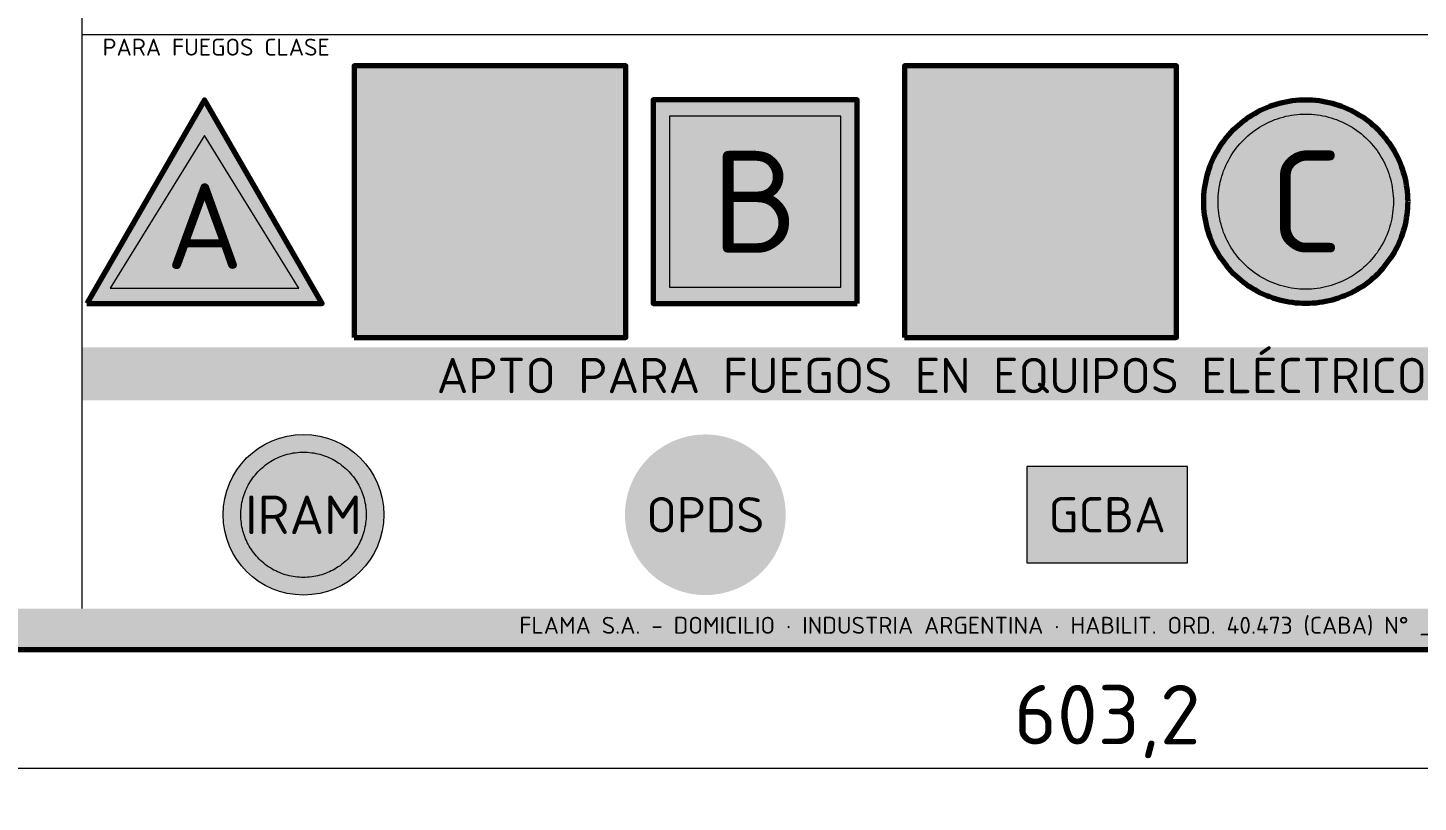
# Model space of a CAD drawing. Header units: millimetres. Extents: x 0 to 2382, y 0 to 420.
# Drawn here: x 1898.5 to 1980.3, y 248.1 to 293.7 of the extents above; entities that cross this region are included whole.
import ezdxf
from ezdxf.enums import TextEntityAlignment as Align

# ---------------------------------------------------------------- set-up
doc = ezdxf.new("R2010")
doc.units = ezdxf.units.MM
for name, color, linetype, lineweight in [('01-VISIBLE', 7, 'CONTINUOUS', 70), ('04-COTA', 3, 'CONTINUOUS', 18), ('08-FINA', 5, 'CONTINUOUS', 18), ('13-GRAFICA', 30, 'CONTINUOUS', 18)]:
    doc.layers.add(name, color=color, linetype=linetype, lineweight=lineweight)
doc.styles.add('ISO3098', font='isocpeur.ttf')
doc.dimstyles.new('FLAMA-IRAM', dxfattribs={"dimtxt": 3.5, "dimasz": 3.5, "dimexe": 2, "dimexo": 1.5, "dimgap": 1, "dimtad": 1, "dimdec": 1, "dimtxsty": 'ISO3098', "dimblk": 'IRAM_FLECHA', "dimblk1": 'IRAM_FLECHA', "dimblk2": 'IRAM_FLECHA', "dimcen": 2.5, "dimclrd": 256, "dimclre": 256, "dimclrt": 256, "dimazin": 3, "dimtfac": 1, "dimtmove": 0, "dimatfit": 3, "dimlwd": 18, "dimlwe": 18})

# ---------------------------------------------------------------- blocks, each defined once
blk = doc.blocks.new('IRAM_FLECHA')
blk.add_solid([(0, 0), (-1, 0.125), (-1, -0.125)])

msp = doc.modelspace()

# ---------------------------------------------------------------- hatches: boundary and pattern name
at = {"layer": '13-GRAFICA', "true_color": 0x005eaa}
h = msp.add_hatch(color=7, dxfattribs=at)
h.dxf.hatch_style = 1
h.paths.add_polyline_path([(1933.681, 275.509), (1933.681, 291.509), (1917.681, 291.509), (1917.681, 275.509)])
h = msp.add_hatch(color=7, dxfattribs=at)
h.dxf.hatch_style = 1
h.paths.add_polyline_path([(1966.081, 275.509), (1966.081, 291.509), (1950.081, 291.509), (1950.081, 275.509)])
at = {"layer": '13-GRAFICA', "true_color": 0xffffff}
h = msp.add_hatch(color=7, dxfattribs=at)
h.dxf.hatch_style = 1
h.paths.add_polyline_path([(1919.758, 283.98), (1919.741, 283.985), (1919.725, 283.991), (1919.709, 283.999), (1919.694, 284.008), (1919.68, 284.019), (1919.668, 284.031), (1919.656, 284.044), (1919.646, 284.059), (1919.638, 284.074), (1919.631, 284.09), (1919.17, 285.358), (1919.165, 285.374), (1919.162, 285.392), (1919.16, 285.409), (1919.16, 285.427), (1919.162, 285.444), (1919.166, 285.461), (1919.171, 285.478), (1919.178, 285.494), (1919.754, 286.646), (1919.762, 286.661), (1919.772, 286.674), (1919.783, 286.687), (1919.795, 286.699), (1919.808, 286.709), (1919.823, 286.719), (1919.838, 286.726), (1919.853, 286.732), (1919.87, 286.737), (1919.886, 286.74), (1919.903, 286.741), (1919.92, 286.741), (1919.937, 286.739), (1919.953, 286.736), (1919.969, 286.73), (1919.985, 286.724), (1920, 286.716), (1920.013, 286.706), (1920.026, 286.695), (1920.038, 286.683), (1920.049, 286.67), (1920.058, 286.656), (1920.247, 286.331), (1920.605, 287.763), (1920.61, 287.779), (1920.616, 287.795), (1920.625, 287.81), (1920.634, 287.824), (1920.645, 287.837), (1920.657, 287.849), (1920.67, 287.86), (1920.684, 287.869), (1920.699, 287.877), (1920.715, 287.884), (1920.732, 287.889), (1920.748, 287.892), (1920.765, 287.893), (1920.782, 287.893), (1920.799, 287.891), (1920.816, 287.888), (1920.832, 287.883), (1920.848, 287.876), (1920.863, 287.868), (1920.877, 287.858), (1920.89, 287.847), (1920.902, 287.835), (1920.913, 287.822), (1921.398, 287.15), (1921.695, 289.928), (1921.698, 289.945), (1921.702, 289.962), (1921.708, 289.978), (1921.716, 289.993), (1921.725, 290.008), (1921.735, 290.022), (1921.747, 290.034), (1921.76, 290.045), (1921.774, 290.055), (1921.789, 290.064), (1921.805, 290.071), (1921.822, 290.076), (1921.838, 290.08), (1921.856, 290.082), (1921.873, 290.082), (1921.89, 290.081), (1921.907, 290.078), (1921.923, 290.073), (1921.939, 290.066), (1921.955, 290.058), (1921.969, 290.049), (1921.983, 290.038), (1921.995, 290.026), (1922.006, 290.013), (1922.015, 289.998), (1922.023, 289.983), (1922.03, 289.967), (1922.035, 289.95), (1922.569, 287.767), (1922.871, 288.27), (1922.88, 288.284), (1922.891, 288.298), (1922.903, 288.31), (1922.916, 288.32), (1922.93, 288.33), (1922.945, 288.338), (1922.961, 288.344), (1922.977, 288.349), (1922.994, 288.352), (1923.011, 288.354), (1923.028, 288.354), (1923.044, 288.352), (1923.061, 288.349), (1923.077, 288.344), (1923.093, 288.338), (1923.108, 288.33), (1923.122, 288.32), (1923.135, 288.309), (1923.147, 288.297), (1923.158, 288.284), (1923.167, 288.27), (1923.175, 288.255), (1923.182, 288.24), (1923.187, 288.223), (1923.763, 285.919), (1923.766, 285.904), (1923.767, 285.889), (1923.768, 285.874), (1923.767, 285.859), (1923.764, 285.844), (1923.419, 284.116), (1923.415, 284.099), (1923.409, 284.083), (1923.402, 284.068), (1923.393, 284.053), (1923.383, 284.04), (1923.372, 284.027), (1923.359, 284.016), (1923.345, 284.006), (1923.331, 283.997), (1923.316, 283.99), (1923.3, 283.984), (1923.283, 283.98), (1923.266, 283.977), (1923.249, 283.977), (1919.793, 283.977), (1919.776, 283.978)])
at = {"layer": '13-GRAFICA', "true_color": 0x009146}
h = msp.add_hatch(color=7, dxfattribs=at)
h.dxf.hatch_style = 1
h.paths.add_polyline_path([(1901.953, 277.509), (1915.81, 277.509), (1908.881, 289.509)])
at = {"layer": '13-GRAFICA', "true_color": 0xffffff}
h = msp.add_hatch(color=7, dxfattribs=at)
h.dxf.hatch_style = 1
h.paths.add_polyline_path([(1928.842, 284.184), (1929.321, 288.659), (1929.326, 288.687), (1929.333, 288.713), (1929.342, 288.739), (1929.355, 288.764), (1929.369, 288.788), (1929.386, 288.81), (1929.405, 288.83), (1929.426, 288.848), (1929.449, 288.864), (1929.473, 288.878), (1929.499, 288.889), (1929.525, 288.898), (1929.552, 288.904), (1929.561, 288.905), (1929.561, 279.071), (1928.522, 279.071), (1928.522, 284.627)])
h = msp.add_hatch(color=7, dxfattribs=at)
h.dxf.hatch_style = 1
h.paths.add_polyline_path([(1929.58, 288.907), (1929.607, 288.908), (1929.635, 288.905), (1929.662, 288.9), (1929.689, 288.893), (1929.715, 288.882), (1929.74, 288.869), (1929.763, 288.854), (1929.784, 288.837), (1929.804, 288.817), (1929.822, 288.795), (1929.837, 288.772), (1929.85, 288.748), (1929.861, 288.722), (1929.869, 288.696), (1930.729, 285.177), (1931.215, 285.989), (1931.231, 286.011), (1931.248, 286.032), (1931.267, 286.052), (1931.288, 286.069), (1931.311, 286.084), (1931.335, 286.097), (1931.361, 286.108), (1931.387, 286.116), (1931.413, 286.121), (1931.441, 286.124), (1931.468, 286.123), (1931.495, 286.121), (1931.522, 286.115), (1931.548, 286.108), (1931.573, 286.097), (1931.597, 286.084), (1931.62, 286.069), (1931.641, 286.052), (1931.661, 286.032), (1931.678, 286.011), (1931.693, 285.988), (1931.706, 285.964), (1931.716, 285.939), (1931.724, 285.913), (1932.652, 282.201), (1932.657, 282.177), (1932.66, 282.152), (1932.661, 282.128), (1932.659, 282.103), (1932.655, 282.079), (1932.148, 279.542), (1932.435, 278.659), (1931.113, 278.229), (1932.435, 277.8), (1932.039, 276.582), (1929.561, 277.388), (1929.561, 279.071), (1929.561, 288.905)])
at = {"layer": '13-GRAFICA', "true_color": 0xc81e2d}
h = msp.add_hatch(color=7, dxfattribs=at)
h.dxf.hatch_style = 1
h.paths.add_polyline_path([(1947.281, 277.509), (1947.281, 289.509), (1935.281, 289.509), (1935.281, 277.509)])
at = {"layer": '13-GRAFICA', "true_color": 0xffffff}
h = msp.add_hatch(color=7, dxfattribs=at)
h.dxf.hatch_style = 1
h.paths.add_polyline_path([(1964.805, 277.283), (1964.42, 277.145), (1963.903, 277.024), (1963.273, 276.924), (1962.553, 276.85), (1961.773, 276.805), (1960.961, 276.789), (1960.15, 276.805), (1959.369, 276.85), (1958.65, 276.924), (1958.02, 277.024), (1957.503, 277.145), (1957.118, 277.283), (1956.881, 277.433), (1956.801, 277.589), (1956.881, 277.746), (1957.118, 277.896), (1957.473, 278.023), (1956.801, 279.87), (1956.801, 277.749), (1951.361, 277.749), (1951.361, 282.229), (1954.241, 284.789), (1956.801, 284.789), (1956.801, 280.807), (1957.721, 282.646), (1957.736, 282.673), (1957.754, 282.699), (1957.774, 282.722), (1957.797, 282.744), (1957.821, 282.763), (1957.847, 282.779), (1957.875, 282.794), (1957.903, 282.805), (1957.933, 282.813), (1957.964, 282.819), (1957.994, 282.821), (1958.025, 282.821), (1958.056, 282.817), (1958.086, 282.811), (1958.116, 282.801), (1958.144, 282.789), (1958.171, 282.774), (1958.197, 282.756), (1958.22, 282.737), (1958.242, 282.714), (1958.261, 282.69), (1958.278, 282.664), (1958.625, 282.069), (1959.281, 284.693), (1959.29, 284.723), (1959.302, 284.752), (1959.317, 284.78), (1959.335, 284.806), (1959.354, 284.83), (1959.377, 284.852), (1959.401, 284.872), (1959.427, 284.889), (1959.455, 284.904), (1959.483, 284.915), (1959.513, 284.924), (1959.544, 284.93), (1959.575, 284.933), (1959.607, 284.933), (1959.638, 284.93), (1959.668, 284.923), (1959.698, 284.914), (1959.727, 284.902), (1959.754, 284.887), (1959.78, 284.869), (1959.804, 284.849), (1959.826, 284.827), (1959.845, 284.802), (1960.734, 283.571), (1961.28, 288.663), (1961.285, 288.694), (1961.293, 288.725), (1961.304, 288.755), (1961.318, 288.783), (1961.335, 288.81), (1961.354, 288.835), (1961.376, 288.858), (1961.399, 288.879), (1961.425, 288.897), (1961.453, 288.912), (1961.482, 288.925), (1961.512, 288.935), (1961.543, 288.942), (1961.574, 288.946), (1961.606, 288.946), (1961.637, 288.943), (1961.668, 288.938), (1961.699, 288.929), (1961.728, 288.917), (1961.756, 288.902), (1961.782, 288.885), (1961.807, 288.865), (1961.829, 288.843), (1961.849, 288.818), (1961.867, 288.792), (1961.882, 288.764), (1961.894, 288.735), (1961.903, 288.705), (1962.881, 284.701), (1963.435, 285.624), (1963.453, 285.65), (1963.472, 285.674), (1963.494, 285.696), (1963.518, 285.716), (1963.544, 285.733), (1963.572, 285.748), (1963.6, 285.76), (1963.63, 285.769), (1963.661, 285.775), (1963.692, 285.778), (1963.723, 285.778), (1963.754, 285.775), (1963.784, 285.769), (1963.814, 285.76), (1963.843, 285.748), (1963.87, 285.733), (1963.896, 285.716), (1963.92, 285.696), (1963.942, 285.674), (1963.962, 285.65), (1963.979, 285.624), (1963.993, 285.597), (1964.005, 285.568), (1964.014, 285.538), (1965.07, 281.314), (1965.076, 281.287), (1965.079, 281.259), (1965.08, 281.231), (1965.078, 281.203), (1965.074, 281.175), (1964.444, 278.025), (1964.805, 277.896), (1965.041, 277.746), (1965.121, 277.589), (1965.041, 277.433)])
at = {"layer": '13-GRAFICA', "true_color": 0x005eaa}
h = msp.add_hatch(color=7, dxfattribs=at)
h.dxf.hatch_style = 1
h.paths.add_polyline_path([(1979.681, 283.509), (1979.678, 283.313), (1979.669, 283.117), (1979.653, 282.921), (1979.63, 282.726), (1979.601, 282.532), (1979.566, 282.339), (1979.525, 282.147), (1979.477, 281.957), (1979.423, 281.768), (1979.363, 281.581), (1979.297, 281.396), (1979.225, 281.213), (1979.147, 281.033), (1979.063, 280.856), (1978.973, 280.681), (1978.878, 280.509), (1978.777, 280.341), (1978.67, 280.176), (1978.559, 280.015), (1978.442, 279.857), (1978.319, 279.703), (1978.192, 279.553), (1978.061, 279.408), (1977.924, 279.267), (1977.783, 279.13), (1977.637, 278.998), (1977.488, 278.871), (1977.334, 278.749), (1977.176, 278.632), (1977.015, 278.521), (1976.85, 278.414), (1976.681, 278.313), (1976.51, 278.218), (1976.335, 278.128), (1976.158, 278.044), (1975.978, 277.966), (1975.795, 277.894), (1975.61, 277.828), (1975.423, 277.768), (1975.234, 277.714), (1975.044, 277.666), (1974.852, 277.625), (1974.659, 277.59), (1974.465, 277.561), (1974.27, 277.538), (1974.074, 277.522), (1973.878, 277.513), (1973.681, 277.509), (1973.485, 277.513), (1973.289, 277.522), (1973.093, 277.538), (1972.898, 277.561), (1972.704, 277.59), (1972.511, 277.625), (1972.319, 277.666), (1972.129, 277.714), (1971.94, 277.768), (1971.753, 277.828), (1971.568, 277.894), (1971.385, 277.966), (1971.205, 278.044), (1971.028, 278.128), (1970.853, 278.218), (1970.681, 278.313), (1970.513, 278.414), (1970.348, 278.521), (1970.187, 278.632), (1970.029, 278.749), (1969.875, 278.871), (1969.725, 278.998), (1969.58, 279.13), (1969.439, 279.267), (1969.302, 279.408), (1969.17, 279.553), (1969.043, 279.703), (1968.921, 279.857), (1968.804, 280.015), (1968.693, 280.176), (1968.586, 280.341), (1968.485, 280.509), (1968.39, 280.681), (1968.3, 280.856), (1968.216, 281.033), (1968.138, 281.213), (1968.066, 281.396), (1968, 281.581), (1967.94, 281.768), (1967.886, 281.957), (1967.838, 282.147), (1967.797, 282.339), (1967.762, 282.532), (1967.733, 282.726), (1967.71, 282.921), (1967.694, 283.117), (1967.685, 283.313), (1967.681, 283.509), (1967.685, 283.706), (1967.694, 283.902), (1967.71, 284.098), (1967.733, 284.293), (1967.762, 284.487), (1967.797, 284.68), (1967.838, 284.872), (1967.886, 285.062), (1967.94, 285.251), (1968, 285.438), (1968.066, 285.623), (1968.138, 285.806), (1968.216, 285.986), (1968.3, 286.163), (1968.39, 286.338), (1968.485, 286.509), (1968.586, 286.678), (1968.693, 286.843), (1968.804, 287.004), (1968.921, 287.162), (1969.043, 287.316), (1969.17, 287.466), (1969.302, 287.611), (1969.439, 287.752), (1969.58, 287.889), (1969.725, 288.02), (1969.875, 288.148), (1970.029, 288.27), (1970.187, 288.387), (1970.348, 288.498), (1970.513, 288.605), (1970.681, 288.706), (1970.853, 288.801), (1971.028, 288.891), (1971.205, 288.975), (1971.385, 289.053), (1971.568, 289.125), (1971.753, 289.191), (1971.94, 289.251), (1972.129, 289.305), (1972.319, 289.353), (1972.511, 289.394), (1972.704, 289.429), (1972.898, 289.458), (1973.093, 289.481), (1973.289, 289.497), (1973.485, 289.506), (1973.681, 289.509), (1973.878, 289.506), (1974.074, 289.497), (1974.27, 289.481), (1974.465, 289.458), (1974.659, 289.429), (1974.852, 289.394), (1975.044, 289.353), (1975.234, 289.305), (1975.423, 289.251), (1975.61, 289.191), (1975.795, 289.125), (1975.978, 289.053), (1976.158, 288.975), (1976.335, 288.891), (1976.51, 288.801), (1976.681, 288.706), (1976.85, 288.605), (1977.015, 288.498), (1977.176, 288.387), (1977.334, 288.27), (1977.488, 288.148), (1977.637, 288.02), (1977.783, 287.889), (1977.924, 287.752), (1978.061, 287.611), (1978.192, 287.466), (1978.319, 287.316), (1978.442, 287.162), (1978.559, 287.004), (1978.67, 286.843), (1978.777, 286.678), (1978.878, 286.509), (1978.973, 286.338), (1979.063, 286.163), (1979.147, 285.986), (1979.225, 285.806), (1979.297, 285.623), (1979.363, 285.438), (1979.423, 285.251), (1979.477, 285.062), (1979.525, 284.872), (1979.566, 284.68), (1979.601, 284.487), (1979.63, 284.293), (1979.653, 284.098), (1979.669, 283.902), (1979.678, 283.706)])
at = {"layer": '13-GRAFICA', "true_color": 0xffffff}
h = msp.add_hatch(color=7, dxfattribs=at)
h.dxf.hatch_style = 1
h.paths.add_polyline_path([(1950.009, 285.239), (1951.057, 285.974), (1952.709, 283.614), (1951.661, 282.88)])
h = msp.add_hatch(color=7, dxfattribs=at)
h.dxf.hatch_style = 1
h.paths.add_polyline_path([(1926.044, 276.582), (1925.648, 277.8), (1926.97, 278.229), (1925.648, 278.659), (1925.914, 279.478), (1925.253, 281.296), (1925.245, 281.323), (1925.24, 281.351), (1925.237, 281.379), (1925.237, 281.407), (1925.24, 281.435), (1925.246, 281.463), (1925.255, 281.49), (1925.266, 281.516), (1926.194, 283.372), (1926.207, 283.395), (1926.223, 283.418), (1926.241, 283.438), (1926.26, 283.457), (1926.282, 283.474), (1926.304, 283.489), (1926.329, 283.501), (1926.354, 283.511), (1926.38, 283.518), (1926.407, 283.523), (1926.434, 283.525), (1926.461, 283.525), (1926.488, 283.522), (1926.515, 283.516), (1926.541, 283.508), (1926.566, 283.497), (1926.59, 283.484), (1926.612, 283.468), (1926.633, 283.451), (1926.652, 283.431), (1926.669, 283.41), (1926.683, 283.387), (1926.988, 282.865), (1927.565, 285.171), (1927.573, 285.197), (1927.583, 285.222), (1927.596, 285.246), (1927.612, 285.269), (1927.629, 285.29), (1927.649, 285.31), (1927.67, 285.327), (1927.693, 285.342), (1927.717, 285.355), (1927.743, 285.366), (1927.769, 285.373), (1927.796, 285.379), (1927.823, 285.381), (1927.851, 285.381), (1927.878, 285.378), (1927.905, 285.372), (1927.931, 285.364), (1927.957, 285.354), (1927.981, 285.34), (1928.003, 285.325), (1928.024, 285.307), (1928.044, 285.287), (1928.061, 285.266), (1928.522, 284.627), (1928.522, 279.071), (1928.522, 277.388)])
h = msp.add_hatch(color=7, dxfattribs=at)
h.dxf.hatch_style = 1
h.paths.add_polyline_path([(1924.561, 283.829), (1923.761, 277.749), (1919.281, 277.749), (1918.481, 283.829)])
h = msp.add_hatch(color=7, dxfattribs=at)
h.dxf.hatch_style = 1
h.paths.add_polyline_path([(1928.522, 277.388), (1928.522, 279.071), (1929.041, 278.902), (1929.561, 279.071), (1929.561, 277.388), (1929.041, 277.557)])
at = {"layer": '13-GRAFICA', "true_color": 0x005eaa}
h = msp.add_hatch(color=7, dxfattribs=at)
h.dxf.hatch_style = 1
h.paths.add_polyline_path([(2022.319, 271.813), (2022.319, 274.933), (1901.681, 274.933), (1901.681, 271.813)])
h = msp.add_hatch(color=7, dxfattribs=at)
h.dxf.hatch_style = 1
h.paths.add_polyline_path([(1919.435, 265.068), (1919.432, 264.913), (1919.424, 264.759), (1919.412, 264.604), (1919.394, 264.451), (1919.371, 264.298), (1919.344, 264.145), (1919.311, 263.994), (1919.273, 263.844), (1919.231, 263.695), (1919.184, 263.548), (1919.131, 263.402), (1919.075, 263.258), (1919.013, 263.116), (1918.947, 262.976), (1918.876, 262.838), (1918.801, 262.703), (1918.721, 262.57), (1918.638, 262.44), (1918.549, 262.313), (1918.457, 262.189), (1918.361, 262.068), (1918.261, 261.95), (1918.157, 261.835), (1918.049, 261.724), (1917.938, 261.616), (1917.824, 261.512), (1917.705, 261.412), (1917.584, 261.316), (1917.46, 261.224), (1917.333, 261.136), (1917.203, 261.052), (1917.07, 260.972), (1916.935, 260.897), (1916.797, 260.826), (1916.657, 260.76), (1916.515, 260.698), (1916.371, 260.642), (1916.225, 260.589), (1916.078, 260.542), (1915.929, 260.5), (1915.779, 260.462), (1915.628, 260.429), (1915.476, 260.402), (1915.322, 260.379), (1915.169, 260.361), (1915.014, 260.349), (1914.86, 260.341), (1914.705, 260.338), (1914.55, 260.341), (1914.396, 260.349), (1914.242, 260.361), (1914.088, 260.379), (1913.935, 260.402), (1913.782, 260.429), (1913.631, 260.462), (1913.481, 260.5), (1913.332, 260.542), (1913.185, 260.589), (1913.039, 260.642), (1912.895, 260.698), (1912.753, 260.76), (1912.613, 260.826), (1912.476, 260.897), (1912.34, 260.972), (1912.208, 261.052), (1912.078, 261.136), (1911.95, 261.224), (1911.826, 261.316), (1911.705, 261.412), (1911.587, 261.512), (1911.472, 261.616), (1911.361, 261.724), (1911.253, 261.835), (1911.149, 261.95), (1911.049, 262.068), (1910.953, 262.189), (1910.861, 262.313), (1910.773, 262.44), (1910.689, 262.57), (1910.609, 262.703), (1910.534, 262.838), (1910.463, 262.976), (1910.397, 263.116), (1910.336, 263.258), (1910.279, 263.402), (1910.227, 263.548), (1910.179, 263.695), (1910.137, 263.844), (1910.099, 263.994), (1910.067, 264.145), (1910.039, 264.298), (1910.016, 264.451), (1909.998, 264.604), (1909.986, 264.759), (1909.978, 264.913), (1909.976, 265.068), (1909.978, 265.223), (1909.986, 265.377), (1909.998, 265.532), (1910.016, 265.685), (1910.039, 265.838), (1910.067, 265.991), (1910.099, 266.142), (1910.137, 266.292), (1910.179, 266.441), (1910.227, 266.588), (1910.279, 266.734), (1910.336, 266.878), (1910.397, 267.02), (1910.463, 267.16), (1910.534, 267.297), (1910.609, 267.433), (1910.689, 267.565), (1910.773, 267.696), (1910.861, 267.823), (1910.953, 267.947), (1911.049, 268.068), (1911.149, 268.186), (1911.253, 268.301), (1911.361, 268.412), (1911.472, 268.52), (1911.587, 268.624), (1911.705, 268.724), (1911.826, 268.82), (1911.95, 268.912), (1912.078, 269), (1912.208, 269.084), (1912.34, 269.164), (1912.476, 269.239), (1912.613, 269.31), (1912.753, 269.376), (1912.895, 269.437), (1913.039, 269.494), (1913.185, 269.546), (1913.332, 269.594), (1913.481, 269.636), (1913.631, 269.674), (1913.782, 269.707), (1913.935, 269.734), (1914.088, 269.757), (1914.242, 269.775), (1914.396, 269.787), (1914.55, 269.795), (1914.705, 269.797), (1914.86, 269.795), (1915.014, 269.787), (1915.169, 269.775), (1915.322, 269.757), (1915.476, 269.734), (1915.628, 269.707), (1915.779, 269.674), (1915.929, 269.636), (1916.078, 269.594), (1916.225, 269.546), (1916.371, 269.494), (1916.515, 269.437), (1916.657, 269.376), (1916.797, 269.31), (1916.935, 269.239), (1917.07, 269.164), (1917.203, 269.084), (1917.333, 269), (1917.46, 268.912), (1917.584, 268.82), (1917.705, 268.724), (1917.824, 268.624), (1917.938, 268.52), (1918.049, 268.412), (1918.157, 268.301), (1918.261, 268.186), (1918.361, 268.068), (1918.457, 267.947), (1918.549, 267.823), (1918.638, 267.696), (1918.721, 267.565), (1918.801, 267.433), (1918.876, 267.297), (1918.947, 267.16), (1919.013, 267.02), (1919.075, 266.878), (1919.131, 266.734), (1919.184, 266.588), (1919.231, 266.441), (1919.273, 266.292), (1919.311, 266.142), (1919.344, 265.991), (1919.371, 265.838), (1919.394, 265.685), (1919.412, 265.532), (1919.424, 265.377), (1919.432, 265.223)])
at = {"layer": '13-GRAFICA', "true_color": 0x009146}
h = msp.add_hatch(color=7, dxfattribs=at)
h.dxf.hatch_style = 1
h.paths.add_polyline_path([(1943.082, 265.068), (1943.08, 264.913), (1943.072, 264.759), (1943.059, 264.604), (1943.042, 264.451), (1943.019, 264.298), (1942.991, 264.145), (1942.959, 263.994), (1942.921, 263.844), (1942.878, 263.695), (1942.831, 263.548), (1942.779, 263.402), (1942.722, 263.258), (1942.66, 263.116), (1942.594, 262.976), (1942.524, 262.838), (1942.448, 262.703), (1942.369, 262.57), (1942.285, 262.44), (1942.197, 262.313), (1942.105, 262.189), (1942.009, 262.068), (1941.908, 261.95), (1941.804, 261.835), (1941.697, 261.724), (1941.586, 261.616), (1941.471, 261.512), (1941.353, 261.412), (1941.232, 261.316), (1941.107, 261.224), (1940.98, 261.136), (1940.85, 261.052), (1940.717, 260.972), (1940.582, 260.897), (1940.444, 260.826), (1940.304, 260.76), (1940.162, 260.698), (1940.019, 260.642), (1939.873, 260.589), (1939.725, 260.542), (1939.577, 260.5), (1939.427, 260.462), (1939.275, 260.429), (1939.123, 260.402), (1938.97, 260.379), (1938.816, 260.361), (1938.662, 260.349), (1938.507, 260.341), (1938.353, 260.338), (1938.198, 260.341), (1938.043, 260.349), (1937.889, 260.361), (1937.735, 260.379), (1937.582, 260.402), (1937.43, 260.429), (1937.279, 260.462), (1937.128, 260.5), (1936.98, 260.542), (1936.832, 260.589), (1936.687, 260.642), (1936.543, 260.698), (1936.401, 260.76), (1936.261, 260.826), (1936.123, 260.897), (1935.988, 260.972), (1935.855, 261.052), (1935.725, 261.136), (1935.598, 261.224), (1935.473, 261.316), (1935.352, 261.412), (1935.234, 261.512), (1935.12, 261.616), (1935.008, 261.724), (1934.901, 261.835), (1934.797, 261.95), (1934.697, 262.068), (1934.6, 262.189), (1934.508, 262.313), (1934.42, 262.44), (1934.336, 262.57), (1934.257, 262.703), (1934.182, 262.838), (1934.111, 262.976), (1934.045, 263.116), (1933.983, 263.258), (1933.926, 263.402), (1933.874, 263.548), (1933.827, 263.695), (1933.784, 263.844), (1933.747, 263.994), (1933.714, 264.145), (1933.686, 264.298), (1933.664, 264.451), (1933.646, 264.604), (1933.633, 264.759), (1933.626, 264.913), (1933.623, 265.068), (1933.626, 265.223), (1933.633, 265.377), (1933.646, 265.532), (1933.664, 265.685), (1933.686, 265.838), (1933.714, 265.991), (1933.747, 266.142), (1933.784, 266.292), (1933.827, 266.441), (1933.874, 266.588), (1933.926, 266.734), (1933.983, 266.878), (1934.045, 267.02), (1934.111, 267.16), (1934.182, 267.297), (1934.257, 267.433), (1934.336, 267.565), (1934.42, 267.696), (1934.508, 267.823), (1934.6, 267.947), (1934.697, 268.068), (1934.797, 268.186), (1934.901, 268.301), (1935.008, 268.412), (1935.12, 268.52), (1935.234, 268.624), (1935.352, 268.724), (1935.473, 268.82), (1935.598, 268.912), (1935.725, 269), (1935.855, 269.084), (1935.988, 269.164), (1936.123, 269.239), (1936.261, 269.31), (1936.401, 269.376), (1936.543, 269.437), (1936.687, 269.494), (1936.832, 269.546), (1936.98, 269.594), (1937.128, 269.636), (1937.279, 269.674), (1937.43, 269.707), (1937.582, 269.734), (1937.735, 269.757), (1937.889, 269.775), (1938.043, 269.787), (1938.198, 269.795), (1938.353, 269.797), (1938.507, 269.795), (1938.662, 269.787), (1938.816, 269.775), (1938.97, 269.757), (1939.123, 269.734), (1939.275, 269.707), (1939.427, 269.674), (1939.577, 269.636), (1939.725, 269.594), (1939.873, 269.546), (1940.019, 269.494), (1940.162, 269.437), (1940.304, 269.376), (1940.444, 269.31), (1940.582, 269.239), (1940.717, 269.164), (1940.85, 269.084), (1940.98, 269), (1941.107, 268.912), (1941.232, 268.82), (1941.353, 268.724), (1941.471, 268.624), (1941.586, 268.52), (1941.697, 268.412), (1941.804, 268.301), (1941.908, 268.186), (1942.009, 268.068), (1942.105, 267.947), (1942.197, 267.823), (1942.285, 267.696), (1942.369, 267.565), (1942.448, 267.433), (1942.524, 267.297), (1942.594, 267.16), (1942.66, 267.02), (1942.722, 266.878), (1942.779, 266.734), (1942.831, 266.588), (1942.878, 266.441), (1942.921, 266.292), (1942.959, 266.142), (1942.991, 265.991), (1943.019, 265.838), (1943.042, 265.685), (1943.059, 265.532), (1943.072, 265.377), (1943.08, 265.223)])
at = {"layer": '13-GRAFICA', "true_color": 0xffd200}
h = msp.add_hatch(color=7, dxfattribs=at)
h.dxf.hatch_style = 1
h.paths.add_polyline_path([(1966.729, 262.23), (1966.729, 267.906), (1957.271, 267.906), (1957.271, 262.23)])
at = {"layer": '13-GRAFICA', "true_color": 0xc81e2d}
h = msp.add_hatch(color=7, dxfattribs=at)
h.dxf.hatch_style = 1
h.paths.add_polyline_path([(2082.637, 257.138), (2082.637, 259.538), (1841.363, 259.538), (1841.363, 257.138)])

# ---------------------------------------------------------------- linework, layer by layer
at = {"layer": '01-VISIBLE'}
for points in [[(1841.363, 257.138), (2082.637, 257.138), (2082.637, 339.862), (1841.363, 339.862)], [(1917.681, 275.509), (1933.681, 275.509), (1933.681, 291.509), (1917.681, 291.509)], [(1950.081, 275.509), (1966.081, 275.509), (1966.081, 291.509), (1950.081, 291.509)], [(1901.953, 277.509), (1915.81, 277.509), (1908.881, 289.509)], [(1947.281, 277.509), (1947.281, 289.509), (1935.281, 289.509), (1935.281, 277.509)], [(1979.681, 283.509), (1979.678, 283.313), (1979.669, 283.117), (1979.653, 282.921), (1979.63, 282.726), (1979.601, 282.532), (1979.566, 282.339), (1979.525, 282.147), (1979.477, 281.957), (1979.423, 281.768), (1979.363, 281.581), (1979.297, 281.396), (1979.225, 281.213), (1979.147, 281.033), (1979.063, 280.856), (1978.973, 280.681), (1978.878, 280.509), (1978.777, 280.341), (1978.67, 280.176), (1978.559, 280.015), (1978.442, 279.857), (1978.319, 279.703), (1978.192, 279.553), (1978.061, 279.408), (1977.924, 279.267), (1977.783, 279.13), (1977.637, 278.998), (1977.488, 278.871), (1977.334, 278.749), (1977.176, 278.632), (1977.015, 278.521), (1976.85, 278.414), (1976.681, 278.313), (1976.51, 278.218), (1976.335, 278.128), (1976.158, 278.044), (1975.978, 277.966), (1975.795, 277.894), (1975.61, 277.828), (1975.423, 277.768), (1975.234, 277.714), (1975.044, 277.666), (1974.852, 277.625), (1974.659, 277.59), (1974.465, 277.561), (1974.27, 277.538), (1974.074, 277.522), (1973.878, 277.513), (1973.681, 277.509), (1973.485, 277.513), (1973.289, 277.522), (1973.093, 277.538), (1972.898, 277.561), (1972.704, 277.59), (1972.511, 277.625), (1972.319, 277.666), (1972.129, 277.714), (1971.94, 277.768), (1971.753, 277.828), (1971.568, 277.894), (1971.385, 277.966), (1971.205, 278.044), (1971.028, 278.128), (1970.853, 278.218), (1970.681, 278.313), (1970.513, 278.414), (1970.348, 278.521), (1970.187, 278.632), (1970.029, 278.749), (1969.875, 278.871), (1969.725, 278.998), (1969.58, 279.13), (1969.439, 279.267), (1969.302, 279.408), (1969.17, 279.553), (1969.043, 279.703), (1968.921, 279.857), (1968.804, 280.015), (1968.693, 280.176), (1968.586, 280.341), (1968.485, 280.509), (1968.39, 280.681), (1968.3, 280.856), (1968.216, 281.033), (1968.138, 281.213), (1968.066, 281.396), (1968, 281.581), (1967.94, 281.768), (1967.886, 281.957), (1967.838, 282.147), (1967.797, 282.339), (1967.762, 282.532), (1967.733, 282.726), (1967.71, 282.921), (1967.694, 283.117), (1967.685, 283.313), (1967.681, 283.509), (1967.685, 283.706), (1967.694, 283.902), (1967.71, 284.098), (1967.733, 284.293), (1967.762, 284.487), (1967.797, 284.68), (1967.838, 284.872), (1967.886, 285.062), (1967.94, 285.251), (1968, 285.438), (1968.066, 285.623), (1968.138, 285.806), (1968.216, 285.986), (1968.3, 286.163), (1968.39, 286.338), (1968.485, 286.509), (1968.586, 286.678), (1968.693, 286.843), (1968.804, 287.004), (1968.921, 287.162), (1969.043, 287.316), (1969.17, 287.466), (1969.302, 287.611), (1969.439, 287.752), (1969.58, 287.889), (1969.725, 288.02), (1969.875, 288.148), (1970.029, 288.27), (1970.187, 288.387), (1970.348, 288.498), (1970.513, 288.605), (1970.681, 288.706), (1970.853, 288.801), (1971.028, 288.891), (1971.205, 288.975), (1971.385, 289.053), (1971.568, 289.125), (1971.753, 289.191), (1971.94, 289.251), (1972.129, 289.305), (1972.319, 289.353), (1972.511, 289.394), (1972.704, 289.429), (1972.898, 289.458), (1973.093, 289.481), (1973.289, 289.497), (1973.485, 289.506), (1973.681, 289.509), (1973.878, 289.506), (1974.074, 289.497), (1974.27, 289.481), (1974.465, 289.458), (1974.659, 289.429), (1974.852, 289.394), (1975.044, 289.353), (1975.234, 289.305), (1975.423, 289.251), (1975.61, 289.191), (1975.795, 289.125), (1975.978, 289.053), (1976.158, 288.975), (1976.335, 288.891), (1976.51, 288.801), (1976.681, 288.706), (1976.85, 288.605), (1977.015, 288.498), (1977.176, 288.387), (1977.334, 288.27), (1977.488, 288.148), (1977.637, 288.02), (1977.783, 287.889), (1977.924, 287.752), (1978.061, 287.611), (1978.192, 287.466), (1978.319, 287.316), (1978.442, 287.162), (1978.559, 287.004), (1978.67, 286.843), (1978.777, 286.678), (1978.878, 286.509), (1978.973, 286.338), (1979.063, 286.163), (1979.147, 285.986), (1979.225, 285.806), (1979.297, 285.623), (1979.363, 285.438), (1979.423, 285.251), (1979.477, 285.062), (1979.525, 284.872), (1979.566, 284.68), (1979.601, 284.487), (1979.63, 284.293), (1979.653, 284.098), (1979.669, 283.902), (1979.678, 283.706)]]:
    msp.add_lwpolyline(points, close=True, dxfattribs=at)
at = {"layer": '08-FINA'}
for p, q in [((1901.681, 259.538), (1901.681, 339.862)), ((1901.681, 293.349), (2022.319, 293.349))]:
    msp.add_line(p, q, dxfattribs=at)
msp.add_lwpolyline([(1966.729, 262.23), (1966.729, 267.906), (1957.271, 267.906), (1957.271, 262.23)], close=True, dxfattribs=at)
msp.add_circle((1914.705, 265.068), 4.729, dxfattribs=at)
at = {"layer": '13-GRAFICA', "true_color": 0xffffff}
for points in [[(1946.321, 278.469), (1946.321, 288.549), (1936.241, 288.549), (1936.241, 278.469)], [(1978.841, 283.509), (1978.839, 283.341), (1978.83, 283.172), (1978.817, 283.004), (1978.797, 282.836), (1978.773, 282.669), (1978.742, 282.503), (1978.707, 282.338), (1978.666, 282.174), (1978.619, 282.012), (1978.568, 281.851), (1978.511, 281.692), (1978.449, 281.535), (1978.381, 281.38), (1978.309, 281.227), (1978.232, 281.077), (1978.15, 280.929), (1978.063, 280.785), (1977.972, 280.643), (1977.876, 280.504), (1977.775, 280.368), (1977.67, 280.236), (1977.561, 280.107), (1977.448, 279.982), (1977.33, 279.861), (1977.209, 279.743), (1977.084, 279.63), (1976.955, 279.521), (1976.823, 279.416), (1976.687, 279.315), (1976.548, 279.219), (1976.406, 279.128), (1976.261, 279.041), (1976.114, 278.959), (1975.964, 278.882), (1975.811, 278.809), (1975.656, 278.742), (1975.499, 278.68), (1975.34, 278.623), (1975.179, 278.572), (1975.017, 278.525), (1974.853, 278.484), (1974.688, 278.449), (1974.522, 278.418), (1974.355, 278.394), (1974.187, 278.374), (1974.019, 278.36), (1973.85, 278.352), (1973.681, 278.349), (1973.513, 278.352), (1973.344, 278.36), (1973.176, 278.374), (1973.008, 278.394), (1972.841, 278.418), (1972.675, 278.449), (1972.51, 278.484), (1972.346, 278.525), (1972.184, 278.572), (1972.023, 278.623), (1971.864, 278.68), (1971.707, 278.742), (1971.552, 278.809), (1971.399, 278.882), (1971.249, 278.959), (1971.101, 279.041), (1970.957, 279.128), (1970.815, 279.219), (1970.676, 279.315), (1970.54, 279.416), (1970.408, 279.521), (1970.279, 279.63), (1970.154, 279.743), (1970.033, 279.861), (1969.915, 279.982), (1969.802, 280.107), (1969.693, 280.236), (1969.588, 280.368), (1969.487, 280.504), (1969.391, 280.643), (1969.3, 280.785), (1969.213, 280.929), (1969.131, 281.077), (1969.054, 281.227), (1968.981, 281.38), (1968.914, 281.535), (1968.852, 281.692), (1968.795, 281.851), (1968.744, 282.012), (1968.697, 282.174), (1968.656, 282.338), (1968.621, 282.503), (1968.59, 282.669), (1968.566, 282.836), (1968.546, 283.004), (1968.532, 283.172), (1968.524, 283.341), (1968.521, 283.509), (1968.524, 283.678), (1968.532, 283.847), (1968.546, 284.015), (1968.566, 284.183), (1968.59, 284.35), (1968.621, 284.516), (1968.656, 284.681), (1968.697, 284.845), (1968.744, 285.007), (1968.795, 285.168), (1968.852, 285.327), (1968.914, 285.484), (1968.981, 285.639), (1969.054, 285.792), (1969.131, 285.942), (1969.213, 286.089), (1969.3, 286.234), (1969.391, 286.376), (1969.487, 286.515), (1969.588, 286.651), (1969.693, 286.783), (1969.802, 286.912), (1969.915, 287.037), (1970.033, 287.158), (1970.154, 287.276), (1970.279, 287.389), (1970.408, 287.498), (1970.54, 287.603), (1970.676, 287.704), (1970.815, 287.8), (1970.957, 287.891), (1971.101, 287.978), (1971.249, 288.06), (1971.399, 288.137), (1971.552, 288.209), (1971.707, 288.277), (1971.864, 288.339), (1972.023, 288.396), (1972.184, 288.447), (1972.346, 288.494), (1972.51, 288.535), (1972.675, 288.57), (1972.841, 288.601), (1973.008, 288.625), (1973.176, 288.645), (1973.344, 288.658), (1973.513, 288.667), (1973.681, 288.669), (1973.85, 288.667), (1974.019, 288.658), (1974.187, 288.645), (1974.355, 288.625), (1974.522, 288.601), (1974.688, 288.57), (1974.853, 288.535), (1975.017, 288.494), (1975.179, 288.447), (1975.34, 288.396), (1975.499, 288.339), (1975.656, 288.277), (1975.811, 288.209), (1975.964, 288.137), (1976.114, 288.06), (1976.261, 287.978), (1976.406, 287.891), (1976.548, 287.8), (1976.687, 287.704), (1976.823, 287.603), (1976.955, 287.498), (1977.084, 287.389), (1977.209, 287.276), (1977.33, 287.158), (1977.448, 287.037), (1977.561, 286.912), (1977.67, 286.783), (1977.775, 286.651), (1977.876, 286.515), (1977.972, 286.376), (1978.063, 286.234), (1978.15, 286.089), (1978.232, 285.942), (1978.309, 285.792), (1978.381, 285.639), (1978.449, 285.484), (1978.511, 285.327), (1978.568, 285.168), (1978.619, 285.007), (1978.666, 284.845), (1978.707, 284.681), (1978.742, 284.516), (1978.773, 284.35), (1978.797, 284.183), (1978.817, 284.015), (1978.83, 283.847), (1978.839, 283.678)], [(1903.339, 278.409), (1914.424, 278.409), (1908.881, 287.409)], [(1918.394, 265.068), (1918.392, 264.947), (1918.386, 264.827), (1918.376, 264.706), (1918.363, 264.586), (1918.345, 264.467), (1918.323, 264.348), (1918.298, 264.23), (1918.268, 264.113), (1918.235, 263.997), (1918.198, 263.882), (1918.158, 263.769), (1918.113, 263.656), (1918.065, 263.545), (1918.014, 263.436), (1917.959, 263.329), (1917.9, 263.223), (1917.838, 263.12), (1917.772, 263.018), (1917.704, 262.919), (1917.632, 262.822), (1917.557, 262.728), (1917.479, 262.636), (1917.398, 262.546), (1917.314, 262.459), (1917.227, 262.375), (1917.137, 262.294), (1917.045, 262.216), (1916.951, 262.141), (1916.854, 262.069), (1916.755, 262.001), (1916.653, 261.935), (1916.55, 261.873), (1916.444, 261.815), (1916.337, 261.759), (1916.228, 261.708), (1916.117, 261.66), (1916.005, 261.615), (1915.891, 261.575), (1915.776, 261.538), (1915.66, 261.505), (1915.543, 261.475), (1915.425, 261.45), (1915.306, 261.428), (1915.187, 261.411), (1915.067, 261.397), (1914.946, 261.387), (1914.826, 261.381), (1914.705, 261.379), (1914.584, 261.381), (1914.464, 261.387), (1914.344, 261.397), (1914.224, 261.411), (1914.104, 261.428), (1913.985, 261.45), (1913.867, 261.475), (1913.75, 261.505), (1913.634, 261.538), (1913.519, 261.575), (1913.406, 261.615), (1913.293, 261.66), (1913.183, 261.708), (1913.074, 261.759), (1912.966, 261.815), (1912.861, 261.873), (1912.757, 261.935), (1912.656, 262.001), (1912.556, 262.069), (1912.459, 262.141), (1912.365, 262.216), (1912.273, 262.294), (1912.183, 262.375), (1912.097, 262.459), (1912.013, 262.546), (1911.932, 262.636), (1911.854, 262.728), (1911.778, 262.822), (1911.707, 262.919), (1911.638, 263.018), (1911.572, 263.12), (1911.51, 263.223), (1911.452, 263.329), (1911.397, 263.436), (1911.345, 263.545), (1911.297, 263.656), (1911.253, 263.769), (1911.212, 263.882), (1911.175, 263.997), (1911.142, 264.113), (1911.113, 264.23), (1911.087, 264.348), (1911.065, 264.467), (1911.048, 264.586), (1911.034, 264.706), (1911.024, 264.827), (1911.018, 264.947), (1911.016, 265.068), (1911.018, 265.189), (1911.024, 265.309), (1911.034, 265.43), (1911.048, 265.549), (1911.065, 265.669), (1911.087, 265.788), (1911.113, 265.906), (1911.142, 266.023), (1911.175, 266.139), (1911.212, 266.254), (1911.253, 266.367), (1911.297, 266.48), (1911.345, 266.59), (1911.397, 266.7), (1911.452, 266.807), (1911.51, 266.912), (1911.572, 267.016), (1911.638, 267.117), (1911.707, 267.217), (1911.778, 267.314), (1911.854, 267.408), (1911.932, 267.5), (1912.013, 267.59), (1912.097, 267.676), (1912.183, 267.76), (1912.273, 267.841), (1912.365, 267.92), (1912.459, 267.995), (1912.556, 268.067), (1912.656, 268.135), (1912.757, 268.201), (1912.861, 268.263), (1912.966, 268.321), (1913.074, 268.377), (1913.183, 268.428), (1913.293, 268.476), (1913.406, 268.521), (1913.519, 268.561), (1913.634, 268.598), (1913.75, 268.631), (1913.867, 268.661), (1913.985, 268.686), (1914.104, 268.708), (1914.224, 268.725), (1914.344, 268.739), (1914.464, 268.749), (1914.584, 268.755), (1914.705, 268.757), (1914.826, 268.755), (1914.946, 268.749), (1915.067, 268.739), (1915.187, 268.725), (1915.306, 268.708), (1915.425, 268.686), (1915.543, 268.661), (1915.66, 268.631), (1915.776, 268.598), (1915.891, 268.561), (1916.005, 268.521), (1916.117, 268.476), (1916.228, 268.428), (1916.337, 268.377), (1916.444, 268.321), (1916.55, 268.263), (1916.653, 268.201), (1916.755, 268.135), (1916.854, 268.067), (1916.951, 267.995), (1917.045, 267.92), (1917.137, 267.841), (1917.227, 267.76), (1917.314, 267.676), (1917.398, 267.59), (1917.479, 267.5), (1917.557, 267.408), (1917.632, 267.314), (1917.704, 267.217), (1917.772, 267.117), (1917.838, 267.016), (1917.9, 266.912), (1917.959, 266.807), (1918.014, 266.7), (1918.065, 266.59), (1918.113, 266.48), (1918.158, 266.367), (1918.198, 266.254), (1918.235, 266.139), (1918.268, 266.023), (1918.298, 265.906), (1918.323, 265.788), (1918.345, 265.669), (1918.363, 265.549), (1918.376, 265.43), (1918.386, 265.309), (1918.392, 265.189)]]:
    msp.add_lwpolyline(points, close=True, dxfattribs=at)

# ---------------------------------------------------------------- texts
at = {"layer": '13-GRAFICA', "true_color": 0x191919, "style": 'ISO3098'}
msp.add_text('PARA FUEGOS CLASE', height=1, dxfattribs=at).set_placement((1902.881, 293.109), align=Align.TOP_LEFT)
at = {"layer": '13-GRAFICA', "true_color": 0xffffff, "style": 'ISO3098'}
for s, height, p in [('B', 6, (1941.281, 283.509)), ('C', 6, (1973.681, 283.509)), ('A', 5.04, (1908.881, 282.069)), ('IRAM', 2.2702, (1914.705, 265.068)), ('OPDS', 2.081, (1938.353, 265.068))]:
    msp.add_text(s, height=height, dxfattribs=at).set_placement(p, align=Align.MIDDLE_CENTER)
for s, height, p in [('APTO PARA FUEGOS EN EQUIPOS ELÉCTRICOS ENERGIZADOS', 2.08, (1962, 274.309)), ('FLAMA S.A. - DOMICILIO · INDUSTRIA ARGENTINA · HABILIT. ORD. 40.473 (CABA) N° ___ · O.P.D.S. REG. N° ___', 1, (1962, 259.058))]:
    msp.add_text(s, height=height, dxfattribs=at).set_placement(p, align=Align.TOP_CENTER)
at = {"layer": '13-GRAFICA', "true_color": 0x191919, "style": 'ISO3098'}
msp.add_text('GCBA', height=2.081, dxfattribs=at).set_placement((1962, 265.068), align=Align.MIDDLE_CENTER)

# ---------------------------------------------------------------- dimensions: what is measured, and where the dimension line sits
at = {"layer": '04-COTA'}
msp.add_linear_dim(base=(1841.363, 250.138), p1=(1841.363, 257.138), p2=(2082.637, 257.138), dimstyle='FLAMA-IRAM', override={"dimlfac": 2.5}, dxfattribs=at).render()

doc.saveas('drawing.dxf')
